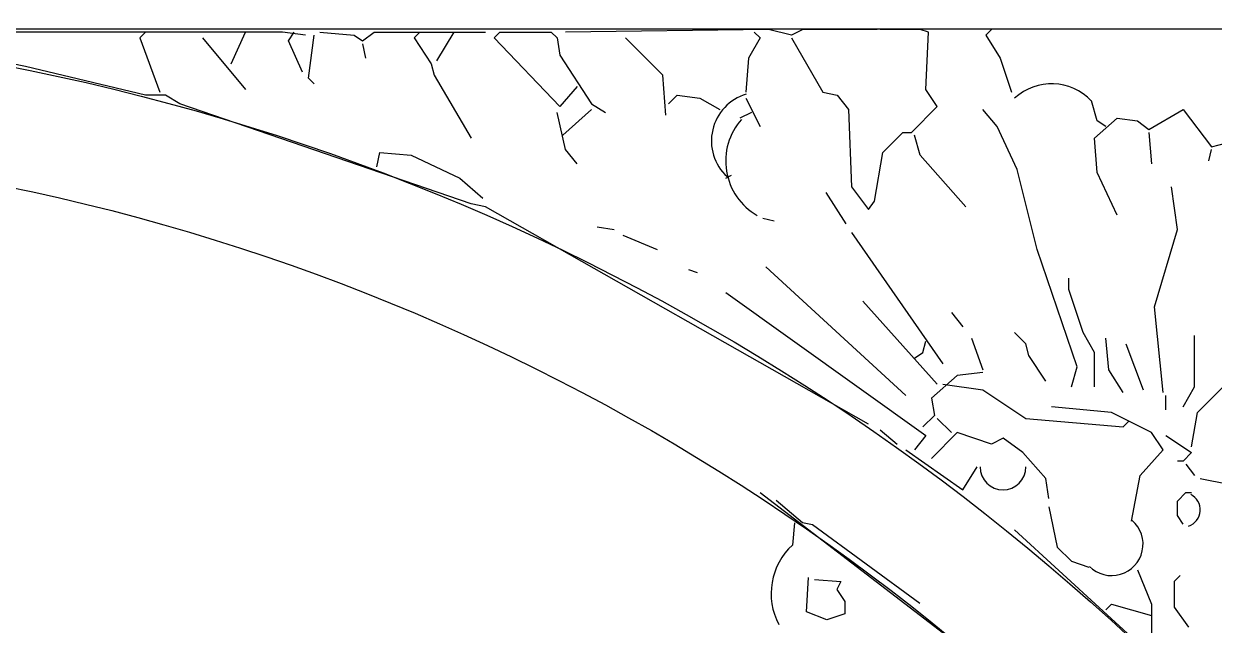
# Model space of a CAD drawing. Extents: x -747684 to -361709, y -438585 to -234743.
# Drawn here: x -372673.6 to -372429.4, y -242203 to -242079.6 of the extents above; entities that cross this region are included whole.
import ezdxf

# ---------------------------------------------------------------- set-up
doc = ezdxf.new("R2010")
doc.units = 0
doc.header["$LTSCALE"] = 100
doc.header["$MEASUREMENT"] = 0
doc.layers.add('2', color=1, linetype='CONTINUOUS')
doc.layers.add('2D', color=7, linetype='CONTINUOUS')

msp = doc.modelspace()

# ---------------------------------------------------------------- linework, layer by layer
at = {"layer": '2', "color": 8}
for p, q in [((-372620.47, -242081.37), (-372693.18, -242081.37)), ((-372648.61, -242081.37), (-372649.79, -242082.54)), ((-372631.02, -242087.82), (-372628.09, -242081.37)), ((-372615.77, -242081.95), (-372620.47, -242081.37)), ((-372619.29, -242083.13), (-372618.12, -242081.37)), ((-372612.84, -242081.37), (-372605.8, -242081.95)), ((-372604.05, -242083.13), (-372601.7, -242081.37)), ((-372601.7, -242081.37), (-372578.83, -242081.37)), ((-372592.32, -242081.37), (-372593.49, -242082.54)), ((-372588.8, -242087.23), (-372585.28, -242081.37)), ((-372577.07, -242082.54), (-372575.9, -242081.37)), ((-372575.9, -242081.37), (-372565.34, -242081.37)), ((-372565.34, -242081.37), (-372564.17, -242082.54)), ((-372520.77, -242080.78), (-372562.41, -242081.37)), ((-372523.7, -242081.37), (-372522.53, -242082.54)), ((-372516.08, -242081.95), (-372520.77, -242080.78)), ((-372513.73, -242080.78), (-372516.08, -242081.95)), ((-372498.49, -242080.78), (-372513.73, -242080.78)), ((-372489.69, -242080.78), (-372497.9, -242080.78)), ((-372487.93, -242081.37), (-372489.69, -242080.78)), ((-372488.52, -242093.1), (-372487.93, -242081.37)), ((-372475.03, -242080.78), (-372476.2, -242081.95)), ((-372649.79, -242082.54), (-372645.68, -242093.68)), ((-372636.89, -242082.54), (-372628.09, -242093.1)), ((-372616.36, -242089.58), (-372619.29, -242083.13)), ((-372615.19, -242090.75), (-372614.01, -242081.95)), ((-372605.8, -242081.95), (-372604.05, -242083.13)), ((-372604.05, -242083.71), (-372603.46, -242086.65)), ((-372593.49, -242082.54), (-372589.97, -242087.82)), ((-372563.58, -242096.62), (-372577.07, -242082.54)), ((-372564.17, -242082.54), (-372563.58, -242086.06)), ((-372542.47, -242090.16), (-372550.09, -242082.54)), ((-372522.53, -242082.54), (-372524.88, -242086.65)), ((-372516.08, -242082.54), (-372509.63, -242093.68)), ((-372476.2, -242081.95), (-372473.27, -242086.65)), ((-372673.24, -242088.41), (-372693.18, -242084.3)), ((-372563.58, -242086.06), (-372557.13, -242096.03)), ((-372648.61, -242094.27), (-372673.24, -242088.41)), ((-372589.97, -242087.82), (-372589.38, -242090.16)), ((-372524.88, -242086.65), (-372525.46, -242093.68)), ((-372473.27, -242086.65), (-372470.93, -242093.68)), ((-372614.01, -242091.92), (-372615.19, -242090.75)), ((-372589.38, -242090.16), (-372581.76, -242103.07)), ((-372541.88, -242098.37), (-372542.47, -242090.16)), ((-372560.06, -242092.51), (-372563.58, -242096.62)), ((-372509.63, -242093.68), (-372506.7, -242094.27)), ((-372486.17, -242096.62), (-372488.52, -242093.1)), ((-372644.51, -242094.27), (-372648.61, -242094.27)), ((-372641.58, -242096.03), (-372644.51, -242094.27)), ((-372581.76, -242116.55), (-372641.58, -242096.03)), ((-372557.13, -242096.03), (-372554.2, -242097.79)), ((-372541.3, -242096.03), (-372539.54, -242094.27)), ((-372539.54, -242094.27), (-372534.85, -242094.86)), ((-372534.85, -242094.86), (-372530.74, -242097.2)), ((-372525.46, -242094.86), (-372522.53, -242100.72)), ((-372506.7, -242094.27), (-372504.35, -242097.2)), ((-372453.33, -242099.55), (-372454.51, -242095.44)), ((-372562.41, -242105.41), (-372564.17, -242097.79)), ((-372562.99, -242102.48), (-372557.13, -242097.2)), ((-372524.29, -242097.79), (-372526.64, -242098.96)), ((-372504.35, -242097.2), (-372503.77, -242113.04)), ((-372491.45, -242101.89), (-372486.17, -242096.62)), ((-372473.86, -242100.72), (-372476.79, -242097.2)), ((-372442.78, -242101.31), (-372435.74, -242097.2)), ((-372435.74, -242097.2), (-372429.88, -242104.83)), ((-372469.75, -242109.52), (-372473.86, -242100.72)), ((-372453.92, -242103.07), (-372449.23, -242098.96)), ((-372451.57, -242100.72), (-372453.33, -242099.55)), ((-372449.23, -242098.96), (-372445.12, -242099.55)), ((-372445.12, -242099.55), (-372442.78, -242101.31)), ((-372497.31, -242106), (-372493.21, -242101.89)), ((-372493.21, -242101.89), (-372491.45, -242101.89)), ((-372489.69, -242106.58), (-372490.86, -242102.48)), ((-372453.33, -242110.1), (-372453.92, -242103.07)), ((-372442.78, -242101.89), (-372442.19, -242108.34)), ((-372560.06, -242108.34), (-372562.41, -242105.41)), ((-372430.46, -242107.76), (-372429.88, -242105.41)), ((-372429.88, -242104.83), (-372425.18, -242103.65)), ((-372601.11, -242108.93), (-372600.53, -242106)), ((-372600.53, -242106), (-372594.08, -242106.58)), ((-372594.08, -242106.58), (-372584.11, -242111.28)), ((-372499.07, -242115.97), (-372497.31, -242106)), ((-372480.31, -242117.14), (-372489.69, -242106.58)), ((-372529.57, -242111.28), (-372528.4, -242110.69)), ((-372465.65, -242125.94), (-372469.75, -242109.52)), ((-372449.23, -242118.9), (-372453.33, -242110.1)), ((-372584.11, -242111.28), (-372579.42, -242115.38)), ((-372503.77, -242113.04), (-372500.25, -242117.73)), ((-372436.91, -242121.83), (-372438.09, -242113.04)), ((-372509.04, -242114.21), (-372504.94, -242120.66)), ((-372578.83, -242117.14), (-372581.76, -242116.55)), ((-372500.25, -242161.71), (-372578.83, -242117.14)), ((-372500.25, -242117.73), (-372499.07, -242115.97)), ((-372521.94, -242119.49), (-372519.6, -242120.07)), ((-372555.96, -242121.25), (-372552.44, -242121.83)), ((-372550.68, -242123), (-372543.64, -242125.94)), ((-372503.77, -242122.42), (-372485, -242149.39)), ((-372441.6, -242137.67), (-372436.91, -242121.83)), ((-372457.44, -242149.98), (-372465.65, -242125.94)), ((-372537.19, -242130.04), (-372535.43, -242130.63)), ((-372521.36, -242129.46), (-372492.62, -242155.84)), ((-372459.2, -242134.15), (-372459.2, -242131.8)), ((-372529.57, -242134.73), (-372488.52, -242164.05)), ((-372456.26, -242142.94), (-372459.2, -242134.15)), ((-372501.42, -242136.49), (-372486.17, -242153.5)), ((-372439.84, -242155.26), (-372441.6, -242137.67)), ((-372483.24, -242138.84), (-372480.89, -242141.77)), ((-372489.1, -242147.05), (-372488.52, -242144.7)), ((-372479.14, -242144.12), (-372476.79, -242150.57)), ((-372467.99, -242145.29), (-372470.34, -242142.94)), ((-372453.92, -242147.05), (-372456.26, -242142.94)), ((-372450.99, -242150.57), (-372451.57, -242144.12)), ((-372433.39, -242154.09), (-372433.39, -242143.53)), ((-372490.86, -242148.22), (-372489.1, -242147.05)), ((-372467.41, -242147.63), (-372467.99, -242145.29)), ((-372453.92, -242154.09), (-372453.92, -242147.05)), ((-372447.47, -242145.29), (-372443.95, -242154.67)), ((-372463.89, -242152.91), (-372467.41, -242147.63)), ((-372482.07, -242151.74), (-372487.35, -242156.43)), ((-372476.79, -242151.15), (-372482.07, -242151.74)), ((-372458.61, -242154.09), (-372457.44, -242149.98)), ((-372448.05, -242155.26), (-372450.99, -242150.57)), ((-372485, -242153.5), (-372476.79, -242154.67)), ((-372476.79, -242154.67), (-372467.99, -242160.54)), ((-372435.74, -242158.19), (-372433.39, -242154.09)), ((-372432.81, -242159.36), (-372426.94, -242153.5)), ((-372487.35, -242156.43), (-372486.76, -242159.95)), ((-372439.26, -242158.78), (-372439.26, -242155.84)), ((-372450.4, -242159.36), (-372462.72, -242158.19)), ((-372442.19, -242163.47), (-372450.4, -242159.36)), ((-372433.98, -242166.4), (-372432.81, -242159.36)), ((-372486.76, -242159.95), (-372489.1, -242162.3)), ((-372486.17, -242160.54), (-372483.24, -242163.47)), ((-372467.99, -242160.54), (-372448.05, -242162.3)), ((-372448.05, -242162.3), (-372446.88, -242161.12)), ((-372497.9, -242162.88), (-372494.38, -242165.81)), ((-372488.52, -242164.05), (-372490.86, -242166.99)), ((-372482.07, -242163.47), (-372487.35, -242168.75)), ((-372475.03, -242165.81), (-372482.07, -242163.47)), ((-372439.84, -242166.99), (-372442.19, -242163.47)), ((-372439.26, -242164.05), (-372433.98, -242167.57)), ((-372492.62, -242166.99), (-372480.89, -242175.2)), ((-372472.68, -242164.64), (-372475.03, -242165.81)), ((-372468.58, -242167.57), (-372472.68, -242164.64)), ((-372444.54, -242172.27), (-372439.84, -242166.99)), ((-372463.89, -242172.85), (-372468.58, -242167.57)), ((-372435.74, -242169.33), (-372436.91, -242169.33)), ((-372433.98, -242167.57), (-372435.74, -242169.33)), ((-372480.89, -242175.2), (-372477.96, -242170.51)), ((-372435.15, -242169.92), (-372433.39, -242172.27)), ((-372463.3, -242176.96), (-372463.89, -242172.85)), ((-372446.3, -242181.65), (-372444.54, -242172.27)), ((-372432.22, -242172.85), (-372426.36, -242174.02)), ((-372522.53, -242175.78), (-372475.03, -242212.14)), ((-372436.91, -242177.54), (-372435.15, -242175.78)), ((-372435.15, -242175.78), (-372433.98, -242175.78)), ((-372513.81, -242181.96), (-372519.2, -242177.39)), ((-372463.3, -242178.72), (-372461.54, -242186.93)), ((-372436.91, -242180.48), (-372436.91, -242177.54)), ((-372435.74, -242182.23), (-372436.91, -242180.48)), ((-372515.47, -242181.96), (-372515.88, -242186.52)), ((-372511.74, -242182.37), (-372513.81, -242181.96)), ((-372489.76, -242198.54), (-372511.74, -242182.37)), ((-372470.34, -242183.41), (-372435.74, -242215.07)), ((-372461.54, -242186.93), (-372458.61, -242189.86)), ((-372458.61, -242189.86), (-372455.09, -242191.03)), ((-372512.98, -242200.2), (-372512.57, -242193.15)), ((-372511.32, -242193.57), (-372505.93, -242193.98)), ((-372445.12, -242191.62), (-372442.19, -242198.65)), ((-372437.5, -242193.96), (-372436.33, -242192.79)), ((-372505.93, -242193.98), (-372506.76, -242195.64)), ((-372506.76, -242195.64), (-372505.1, -242198.13)), ((-372437.5, -242199.24), (-372437.5, -242193.96)), ((-372505.1, -242198.13), (-372505.1, -242200.62)), ((-372451.57, -242199.83), (-372450.4, -242198.65)), ((-372450.4, -242198.65), (-372442.19, -242201)), ((-372442.19, -242198.65), (-372442.19, -242206.28)), ((-372508.84, -242201.86), (-372512.98, -242200.2)), ((-372505.1, -242200.62), (-372508.84, -242201.86)), ((-372434.57, -242203.35), (-372437.5, -242199.24))]:
    msp.add_line(p, q, dxfattribs=at)
for centre, radius, start, end in [((-372462.72, -242103.07), 11.14, 42.8789, 132.8789), ((-372522.53, -242103.65), 9.97, 106.3895, 227.2906), ((-372516.67, -242107.76), 12.9, 138.5763, 239.9314), ((-372472.68, -242170.51), 4.69, 180, 0), ((-372435.74, -242179.3), 3.52, 288.4349, 63.4349), ((-372450.4, -242186.34), 6.45, 225, 48.8141), ((-372506.76, -242196.47), 13.49, 132.5104, 208.0725)]:
    msp.add_arc(centre, radius, start, end, dxfattribs=at)
at = {"layer": '2D', "color": 8}
msp.add_line((-372297.33, -242080.72), (-373236.95, -242080.72), dxfattribs=at)
for radius in [470.9, 446.64]:
    msp.add_circle((-372767.14, -242550.53), radius, dxfattribs=at)

doc.saveas('drawing.dxf')
